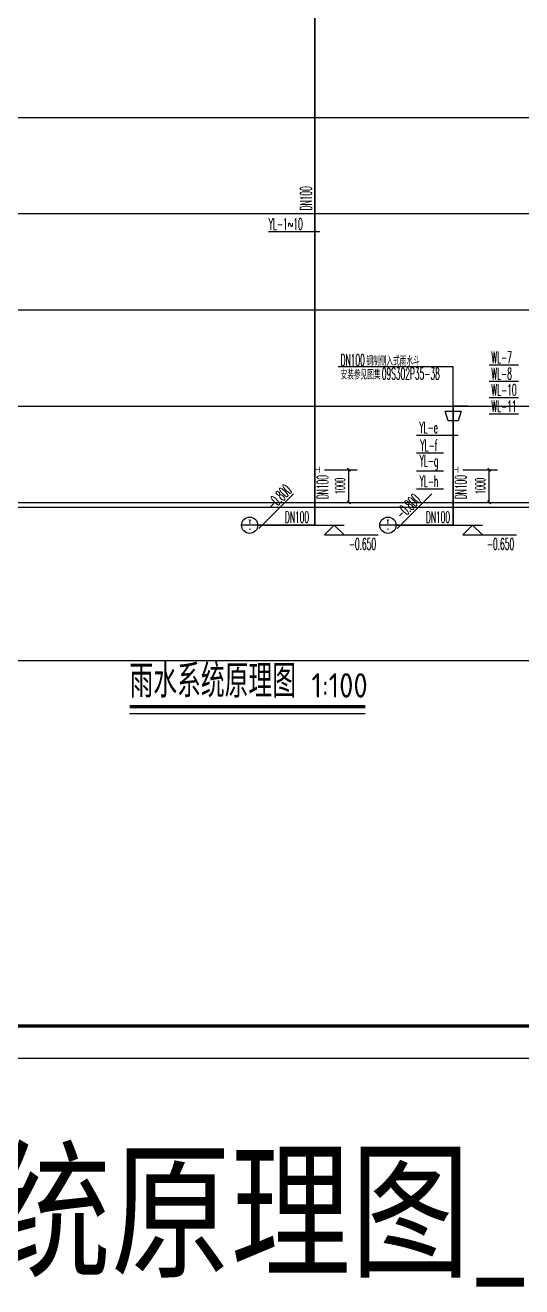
# Model space of a CAD drawing. Extents: x 27938 to 1042331, y -235042 to 1535213.
# Drawn here: x 845606 to 860833, y 353093 to 391762 of the extents above; entities that cross this region are included whole.
import ezdxf
from ezdxf.enums import TextEntityAlignment as Align

# ---------------------------------------------------------------- set-up
doc = ezdxf.new("R2010")
doc.units = 0
doc.header["$LTSCALE"] = 1000
doc.header["$MEASUREMENT"] = 0
for name, color, linetype in [('DIM_SYMB', 3, 'Continuous'), ('DIM_污水', 3, 'Continuous'), ('DIM_消防', 3, 'Continuous'), ('DIM_雨水', 3, 'Continuous'), ('EQUIP_污水', 7, 'Continuous'), ('PIPE-雨水', 4, 'Y'), ('TWT', 7, 'Continuous'), ('TWT_DIM', 3, 'Continuous'), ('TWT_ELEV', 3, 'Continuous'), ('VPIPE_DIM', 3, 'Continuous'), ('WELL_雨水', 4, 'Continuous'), ('图框', 140, 'Continuous'), ('导图字', 7, 'Continuous')]:
    doc.layers.add(name, color=color, linetype=linetype)
doc.layers.add('yichutu', color=7, linetype='Continuous', true_color=0xffffff, plot=False)
doc.styles.add('_TCH_DIM_T3', font='SIMPLEX.shx', dxfattribs={"width": 0.494118, "bigfont": 'GBCBIG.shx'})
doc.styles.add('_TWT_SERIAL', font='simplex.shx', dxfattribs={"width": 0.6, "oblique": 10, "height": 3, "bigfont": 'aadri.shx'})
doc.styles.get("Standard").update_dxf_attribs({"font": 'gbenor.shx', "bigfont": 'gbcbig.shx'})
doc.styles.add('黑体', font='simhei.ttf')
doc.linetypes.add('Y', pattern='A,3,-0.2,["Y",Standard,S=0.25,R=0,X=-0.1,Y=-0.115],-0.2', length=3.4)
doc.dimstyles.new('_TWT_ARCH&&100', dxfattribs={"dimtxt": 297.5, "dimasz": 100, "dimexe": 250, "dimexo": 300, "dimgap": 126.25, "dimtad": 1, "dimdec": 0, "dimzin": 0, "dimdsep": 46, "dimtxsty": '_TCH_DIM_T3', "dimblk": 'ARCHTICK', "dimcen": 0.09, "dimclrt": 7, "dimazin": 2, "dimtfac": 1, "dimtdec": 0, "dimtix": 1, "dimtmove": 2, "dimatfit": 3, "dimfxl": 1, "dimtolj": 1, "dimtzin": 0, "dimarcsym": 0})

# ---------------------------------------------------------------- blocks, each defined once
blk = doc.blocks.new('$TWTSYS$00000187')
blk.add_circle((0, 0, 0), 0.5)
blk = doc.blocks.new('TK')
at = {"layer": '图框'}
blk.add_lwpolyline([(465375, 548714), (549475, 548714), (549475, 489314), (465375, 489314)], close=True, dxfattribs=at)
blk.add_lwpolyline([(465375, 548714), (549475, 548714), (549475, 489314), (465375, 489314)], close=True, dxfattribs=at)
at = {"layer": '图框', "const_width": 100}
blk.add_lwpolyline([(548475, 490314), (548475, 547714), (467875, 547714), (467875, 490314)], close=True, dxfattribs=at)
blk = doc.blocks.new('yct-841-594-84100-59399.9999999999-100-1000.0')
at = {"layer": 'yichutu', "color": 7, "true_color": 0xffffff}
blk.add_lwpolyline([(0, 0), (0, 59400), (84100, 59400), (84100, 0)], close=True, dxfattribs=at)
blk = doc.blocks.new('_ArchTick')
at = {"color": 0, "linetype": 'ByBlock', "const_width": 0.4}
blk.add_lwpolyline([(-0.5, -0.5), (0.5, 0.5)], dxfattribs=at)
blk = doc.blocks.new('*D179')
at = {"layer": 'Defpoints', "color": 0}
for p in [(858728, 378137), (859834, 378137), (858728, 377137)]:
    blk.add_point(p, dxfattribs=at)
at = {"layer": 'TWT_DIM', "color": 0, "lineweight": -2}
for p, q in [((859028, 378137), (860084, 378137)), ((859834, 377137), (859834, 378137)), ((859028, 377137), (860084, 377137))]:
    blk.add_line(p, q, dxfattribs=at)
at = {"layer": 'TWT_DIM', "color": 0, "lineweight": -2, "xscale": 100, "yscale": 100, "zscale": 100}
for p, rotation in [((859834, 378137), 90), ((859834, 377137), 270)]:
    blk.add_blockref('_ArchTick', p, dxfattribs=dict(at, rotation=rotation))
at = {"layer": 'TWT_DIM', "color": 7, "insert": (859559, 377637), "char_height": 297.5, "attachment_point": 5, "rotation": 90, "style": '_TCH_DIM_T3'}
blk.add_mtext('\\A1;1000', dxfattribs=at)
blk = doc.blocks.new('*D180')
at = {"layer": 'Defpoints', "color": 0}
for p in [(854488, 378137), (855532, 378137), (854488, 377137)]:
    blk.add_point(p, dxfattribs=at)
at = {"layer": 'TWT_DIM', "color": 0, "lineweight": -2}
for p, q in [((854788, 378137), (855782, 378137)), ((855532, 377137), (855532, 378137)), ((854788, 377137), (855782, 377137))]:
    blk.add_line(p, q, dxfattribs=at)
at = {"layer": 'TWT_DIM', "color": 0, "lineweight": -2, "xscale": 100, "yscale": 100, "zscale": 100}
for p, rotation in [((855532, 378137), 90), ((855532, 377137), 270)]:
    blk.add_blockref('_ArchTick', p, dxfattribs=dict(at, rotation=rotation))
at = {"layer": 'TWT_DIM', "color": 7, "insert": (855257, 377637), "char_height": 297.5, "attachment_point": 5, "rotation": 90, "style": '_TCH_DIM_T3'}
blk.add_mtext('\\A1;1000', dxfattribs=at)
blk = doc.blocks.new('$ATTACHMENT$00000073')
at = {"const_width": 20}
for points in [[(0, 0), (150, 0)], [(150, 90), (150, -90)]]:
    blk.add_lwpolyline(points, dxfattribs=at)

msp = doc.modelspace()

# ---------------------------------------------------------------- hatches: boundary and pattern name
at = {"layer": 'PIPE-雨水'}
for points in [[(858728.3, 380086.7), (858728.3, 380114.2), (858700.8, 380114.2)], [(858728.3, 380086.7), (858700.8, 380086.7), (858700.8, 380114.2)], [(858728.3, 380086.7), (858728.3, 380114.2), (858700.8, 380114.2)], [(858728.3, 380086.7), (858700.8, 380086.7), (858700.8, 380114.2)], [(854488.1, 376436.7), (854488.1, 376409.2), (854515.6, 376409.2)], [(854488.1, 376436.7), (854515.6, 376436.7), (854515.6, 376409.2)], [(854488.1, 376436.7), (854515.6, 376436.7), (854515.6, 376409.2)], [(854488.1, 376436.7), (854488.1, 376409.2), (854515.6, 376409.2)], [(858728.3, 376436.7), (858728.3, 376409.2), (858755.8, 376409.2)], [(858728.3, 376436.7), (858755.8, 376436.7), (858755.8, 376409.2)], [(858728.3, 376436.7), (858755.8, 376436.7), (858755.8, 376409.2)], [(858728.3, 376436.7), (858728.3, 376409.2), (858755.8, 376409.2)]]:
    msp.add_hatch(color=256, dxfattribs=at).paths.add_polyline_path(points)

# ---------------------------------------------------------------- linework, layer by layer
at = {"layer": 'DIM_SYMB', "const_width": 105}
msp.add_lwpolyline([(848805.8, 370874.3), (856034.7, 370874.3)], dxfattribs=at)
at = {"layer": 'DIM_SYMB'}
msp.add_lwpolyline([(848805.8, 370664.3), (856034.7, 370664.3)], dxfattribs=at)
at = {"layer": 'DIM_污水'}
for p, q in [((860731.3, 381337.1), (859833.9, 381337.1)), ((860731.3, 380837.1), (859833.9, 380837.1)), ((860731.3, 380337.1), (859833.9, 380337.1)), ((860731.3, 379837.1), (859833.9, 379837.1))]:
    msp.add_line(p, q, dxfattribs=at)
at = {"layer": 'DIM_消防'}
for p, q in [((853833.5, 377396.6), (852767.5, 376330.6)), ((858073.7, 377396.6), (857007.7, 376330.6))]:
    msp.add_line(p, q, dxfattribs=at)
at = {"layer": 'DIM_雨水'}
for p, q in [((854638.1, 385424.2), (853061.4, 385424.2)), ((858728.3, 381290.4), (855206.5, 381290.4)), ((858728.3, 380086.7), (858728.3, 381290.4)), ((858878.3, 379190.1), (857606.1, 379190.1)), ((858428.3, 378640.1), (857606.1, 378640.1)), ((858428.3, 378090.1), (857606.1, 378090.1)), ((858428.3, 377540.1), (857606.1, 377540.1)), ((852738.1, 376436.7), (852238.1, 376436.7)), ((856978.3, 376436.7), (856478.3, 376436.7))]:
    msp.add_line(p, q, dxfattribs=at)
for centre in [(852488.1, 376436.7), (856728.3, 376436.7)]:
    msp.add_circle(centre, 250, dxfattribs=at)
at = {"layer": 'PIPE-雨水', "const_width": 55}
for points in [[(854488.1, 378136.7), (854488.1, 403686.7)], [(858728.3, 380086.7), (859178.3, 380086.7)], [(858728.3, 378136.7), (858728.3, 380086.7)], [(854488.1, 376436.7), (854488.1, 378136.7)], [(858728.3, 376436.7), (858728.3, 378136.7)], [(852738.1, 376436.7), (854488.1, 376436.7)], [(856978.3, 376436.7), (858728.3, 376436.7)]]:
    msp.add_lwpolyline(points, dxfattribs=at)
at = {"layer": 'TWT'}
for p, q in [((817611.9, 388936.7), (889211.9, 388936.7)), ((817611.9, 385986.7), (889211.9, 385986.7)), ((817611.9, 383036.7), (889211.9, 383036.7)), ((817611.9, 380086.7), (889211.9, 380086.7)), ((817611.9, 377136.7), (889211.9, 377136.7)), ((817611.9, 376986.7), (889211.9, 376986.7)), ((817611.9, 372286.7), (889211.9, 372286.7))]:
    msp.add_line(p, q, dxfattribs=at)
at = {"layer": 'TWT_ELEV'}
for p, q in [((854488.1, 376436.7), (855383.4, 376436.7)), ((855083.4, 376436.7), (854783.4, 376136.7)), ((855083.4, 376436.7), (855383.4, 376136.7)), ((858728.3, 376436.7), (859623.6, 376436.7)), ((859323.6, 376436.7), (859023.6, 376136.7)), ((859323.6, 376436.7), (859623.6, 376136.7)), ((854783.4, 376136.7), (856432.7, 376136.7)), ((859023.6, 376136.7), (860672.9, 376136.7))]:
    msp.add_line(p, q, dxfattribs=at)
at = {"layer": 'VPIPE_DIM', "lineweight": -3, "elevation": 0}
msp.add_lwpolyline([(858878.3, 379636.7), (858578.3, 379636.7), (858478.3, 379936.7), (858978.3, 379936.7)], close=True, dxfattribs=at)

# ---------------------------------------------------------------- block references
msp.add_blockref('TK', (348736.9, -129226.9))
at = {"layer": 'EQUIP_污水'}
for p in [(854488.1, 378136.7), (858728.3, 378136.7)]:
    msp.add_blockref('$ATTACHMENT$00000073', p, dxfattribs=at)
at = {"layer": 'WELL_雨水', "xscale": 500, "yscale": 500, "zscale": 500}
for p in [(852488.1, 376436.7), (856728.3, 376436.7)]:
    msp.add_blockref('$TWTSYS$00000187', p, dxfattribs=at)
at = {"layer": 'yichutu'}
msp.add_blockref('yct-841-594-84100-59399.9999999999-100-1000.0', (814111.9, 360086.7), dxfattribs=at)

# ---------------------------------------------------------------- texts
at = {"layer": 'DIM_SYMB', "color": 7}
for s, height, p in [('雨水系统原理图', 1012.77, (848805.8, 371151.4)), ('1:100', 750, (854384.2, 371151.4))]:
    msp.add_text(s, height=height, dxfattribs=at).set_placement(p)
at = {"layer": 'DIM_污水', "color": 7, "style": '_TWT_SERIAL', "width": 0.48}
for s, p in [('WL-7', (859903.9, 381407.1)), ('WL-8', (859903.9, 380907.1)), ('WL-10', (859903.9, 380407.1)), ('WL-11', (859903.9, 379907.1))]:
    msp.add_text(s, height=350, dxfattribs=at).set_placement(p)
at = {"layer": 'DIM_消防', "color": 7, "style": '_TWT_SERIAL', "width": 0.48}
for p in [(853218.7, 376880.9), (857171.5, 376593.4)]:
    msp.add_text('-0.800', height=350, rotation=45, dxfattribs=at).set_placement(p)
at = {"layer": 'DIM_雨水', "color": 7, "style": '_TWT_SERIAL', "width": 0.48}
for p in [(854390.3, 386083.2), (854897.8, 377233.2), (859138, 377233.2)]:
    msp.add_text('DN100', height=350, rotation=90, dxfattribs=at).set_placement(p)
at = {"layer": 'DIM_雨水', "color": 7, "style": '_TWT_SERIAL'}
for s, height, width, p in [('YL-1~10', 350, 0.48, (853071.8, 385494.2)), ('DN100', 350, 0.48, (855276.5, 381325.4)), ('钢制侧入式雨水斗', 261.81, 0.6, (856068.5, 381325.4)), ('安装参见图集', 261.81, 0.6, (855276.5, 380905.4)), ('09S302P35-38', 350, 0.48, (856540.1, 380905.4)), ('YL-e', 350, 0.48, (857692.1, 379260.1)), ('YL-f', 350, 0.48, (857724.1, 378710.1)), ('YL-g', 350, 0.48, (857700.1, 378239)), ('YL-h', 350, 0.48, (857700.1, 377610.1)), ('DN100', 350, 0.48, (853568.1, 376507.9)), ('DN100', 350, 0.48, (857891.1, 376507.9))]:
    msp.add_text(s, height=height, dxfattribs=dict(at, width=width)).set_placement(p)
for s, height, width, p, p2 in [('Y', 133.5, 0.6, (852462.4, 376482.6), (852523.4, 376482.6)), ('-', 134.2, 0.466667, (852466.1, 376256.8), (852519.8, 376256.8)), ('Y', 133.5, 0.6, (856697.8, 376482.6), (856758.8, 376482.6)), ('-', 134.2, 0.466667, (856701.5, 376256.8), (856755.1, 376256.8))]:
    msp.add_text(s, height=height, dxfattribs=dict(at, width=width)).set_placement(p, p2, align=Align.FIT)
at = {"layer": 'TWT_ELEV', "color": 7, "style": '_TWT_SERIAL', "width": 0.48}
for p in [(855529.7, 375686.6), (859762.9, 375686.6)]:
    msp.add_text('-0.650', height=350, dxfattribs=at).set_placement(p)
at = {"layer": '导图字', "color": 1, "style": '黑体', "width": 0.8}
msp.add_text('水施_13_给排水系统原理图_A1', height=3364.726, dxfattribs=at).set_placement((815212.9, 353738.3))

# ---------------------------------------------------------------- dimensions: what is measured, and where the dimension line sits
at = {"layer": 'TWT_DIM'}
for p1, p2, distance, picture, middle in [((854488.1, 377136.7), (854488.1, 378136.7), -1043.9, '*D180', (855257, 377636.7)), ((858728.3, 377136.7), (858728.3, 378136.7), -1105.9, '*D179', (859559.2, 377636.7))]:
    dim = msp.add_aligned_dim(p1=p1, p2=p2, distance=distance, dimstyle='_TWT_ARCH&&100', dxfattribs=at)
    dim.commit()
    dim.dimension.update_dxf_attribs({"geometry": picture, "text_midpoint": middle})

doc.saveas('drawing.dxf')
